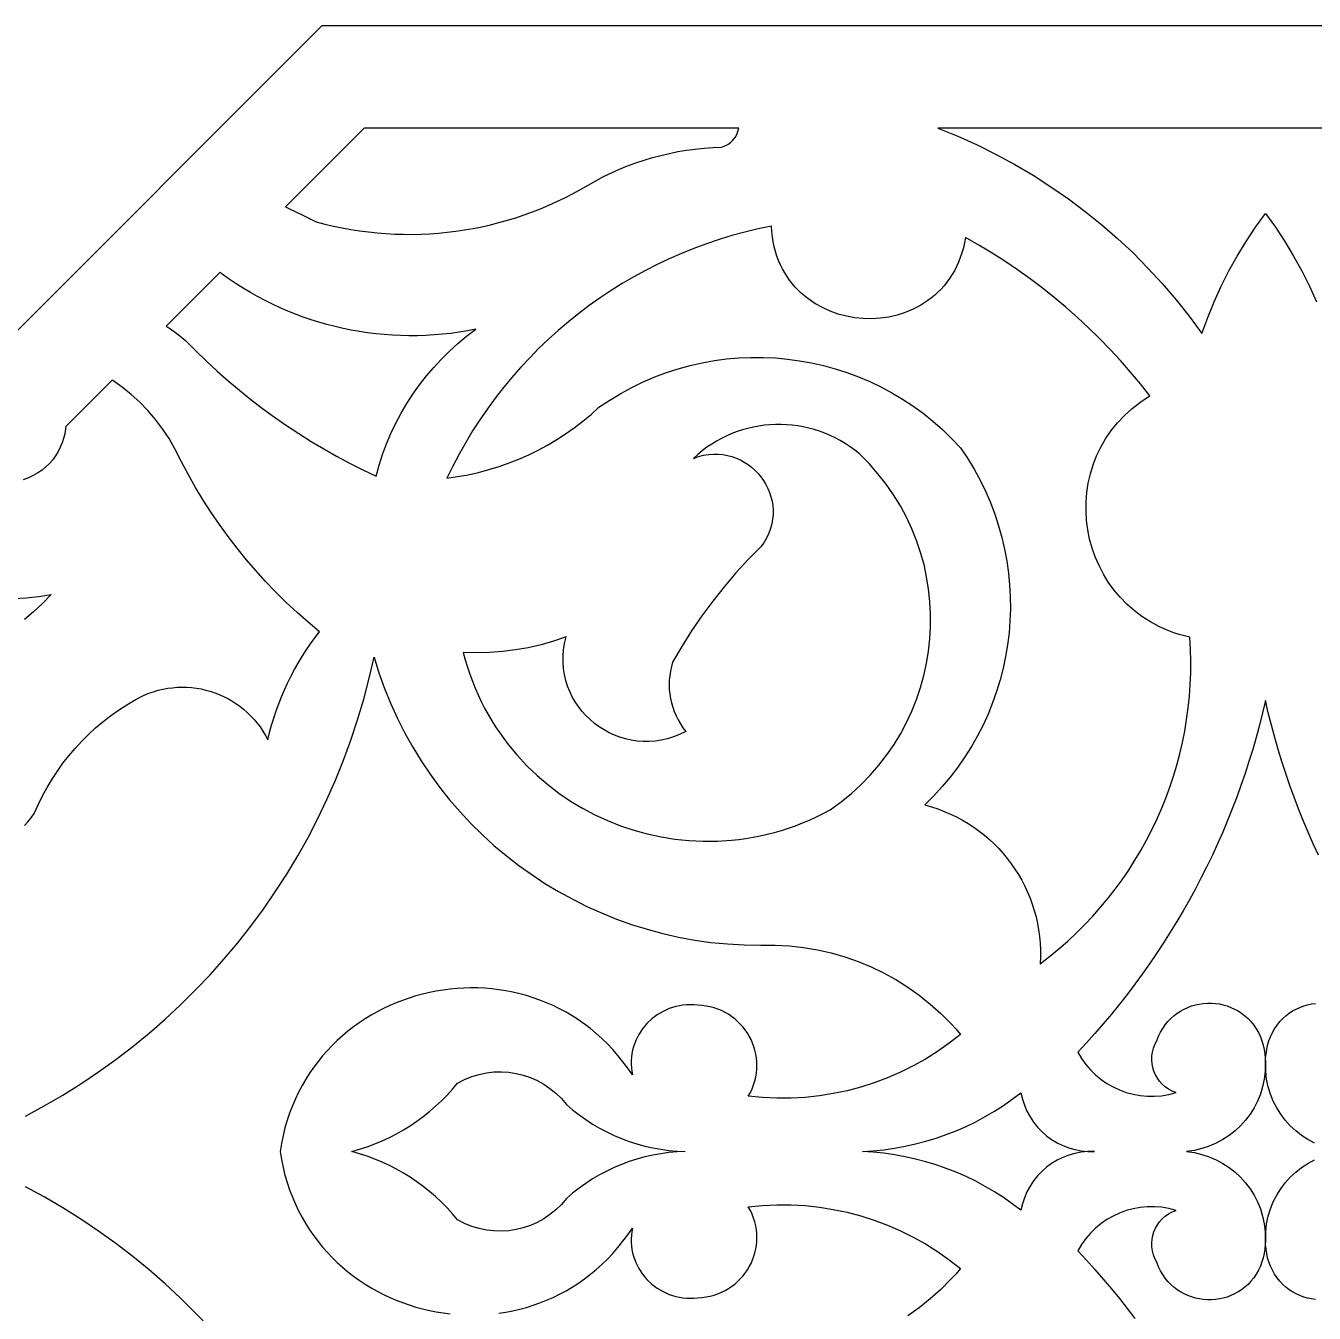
# Model space of a CAD drawing. Extents: x -350 to 350, y -250 to 250.
# Drawn here: x -188.4 to -138, y 143.7 to 194 of the extents above; entities that cross this region are included whole.
import ezdxf

# ---------------------------------------------------------------- set-up
doc = ezdxf.new("R2010")
doc.units = 0
doc.layers.add('BITMAP_LAYER', color=18, linetype='CONTINUOUS')
doc.layers.add('LAYER_2', color=174, linetype='CONTINUOUS')

msp = doc.modelspace()

# ---------------------------------------------------------------- linework, layer by layer
at = {"layer": 'BITMAP_LAYER'}
for points in [[(-178.226, 186.921), (-178.066, 186.849), (-177.541, 186.598), (-177.02, 186.338), (-176.683, 186.25), (-176.344, 186.17), (-176.004, 186.1), (-175.663, 186.038), (-175.321, 185.984), (-174.979, 185.94), (-174.636, 185.904), (-174.292, 185.877), (-173.949, 185.859), (-173.606, 185.849), (-173.262, 185.848), (-172.92, 185.855), (-172.577, 185.871), (-172.236, 185.896), (-171.895, 185.929), (-171.555, 185.971), (-171.216, 186.021), (-170.879, 186.079), (-170.543, 186.146), (-170.209, 186.222), (-169.877, 186.306), (-169.546, 186.398), (-169.218, 186.499), (-168.892, 186.608), (-168.569, 186.725), (-168.248, 186.85), (-167.93, 186.984), (-167.615, 187.126), (-167.304, 187.276), (-166.995, 187.435), (-166.69, 187.601), (-166.389, 187.776), (-166.089, 187.945), (-165.785, 188.103), (-165.476, 188.252), (-165.163, 188.391), (-164.846, 188.52), (-164.525, 188.639), (-164.201, 188.747), (-163.874, 188.846), (-163.544, 188.934), (-163.211, 189.012), (-162.876, 189.08), (-162.538, 189.137), (-162.199, 189.183), (-161.858, 189.219), (-161.515, 189.244), (-161.171, 189.259), (-161.044, 189.302), (-160.927, 189.363), (-160.82, 189.44), (-160.726, 189.53), (-160.646, 189.633), (-160.58, 189.746), (-160.532, 189.868), (-160.501, 189.998), (-175.148, 189.999)], [(-148.719, 157.337), (-148.348, 157.622), (-147.988, 157.919), (-147.639, 158.225), (-147.301, 158.541), (-146.974, 158.866), (-146.658, 159.2), (-146.354, 159.544), (-146.061, 159.895), (-145.78, 160.255), (-145.511, 160.623), (-145.254, 160.998), (-145.008, 161.381), (-144.776, 161.771), (-144.555, 162.167), (-144.347, 162.57), (-144.152, 162.979), (-143.97, 163.393), (-143.8, 163.814), (-143.644, 164.239), (-143.501, 164.669), (-143.371, 165.104), (-143.255, 165.543), (-143.152, 165.985), (-143.063, 166.432), (-142.988, 166.882), (-142.928, 167.335), (-142.881, 167.79), (-142.849, 168.249), (-142.831, 168.709), (-142.828, 169.171), (-142.84, 169.634), (-142.866, 170.099), (-143.077, 170.151), (-143.283, 170.21), (-143.483, 170.275), (-143.679, 170.348), (-144.053, 170.512), (-144.405, 170.7), (-144.736, 170.911), (-145.045, 171.144), (-145.331, 171.396), (-145.594, 171.667), (-145.834, 171.954), (-146.051, 172.256), (-146.245, 172.571), (-146.415, 172.899), (-146.561, 173.237), (-146.683, 173.583), (-146.78, 173.937), (-146.852, 174.297), (-146.899, 174.66), (-146.921, 175.026), (-146.918, 175.393), (-146.888, 175.76), (-146.833, 176.124), (-146.751, 176.484), (-146.642, 176.839), (-146.507, 177.187), (-146.345, 177.527), (-146.155, 177.857), (-145.937, 178.175), (-145.692, 178.48), (-145.419, 178.77), (-145.117, 179.043), (-144.955, 179.174), (-144.786, 179.299), (-144.61, 179.42), (-144.427, 179.536), (-144.798, 180.006), (-145.18, 180.465), (-145.574, 180.914), (-145.979, 181.353), (-146.395, 181.781), (-146.822, 182.198), (-147.259, 182.604), (-147.707, 182.998), (-148.165, 183.381), (-148.632, 183.752), (-149.109, 184.112), (-149.596, 184.459), (-150.092, 184.794), (-150.596, 185.117), (-151.109, 185.427), (-151.631, 185.724), (-151.67, 185.517), (-151.718, 185.317), (-151.774, 185.124), (-151.837, 184.939), (-151.908, 184.76), (-151.986, 184.588), (-152.071, 184.424), (-152.163, 184.267), (-152.261, 184.116), (-152.365, 183.973), (-152.475, 183.836), (-152.591, 183.707), (-152.712, 183.584), (-152.838, 183.469), (-152.968, 183.36), (-153.103, 183.258), (-153.385, 183.076), (-153.681, 182.92), (-153.989, 182.792), (-154.307, 182.691), (-154.632, 182.617), (-154.962, 182.57), (-155.296, 182.55), (-155.63, 182.556), (-155.962, 182.589), (-156.29, 182.648), (-156.613, 182.734), (-156.927, 182.845), (-157.231, 182.982), (-157.521, 183.146), (-157.797, 183.335), (-158.055, 183.549), (-158.177, 183.666), (-158.293, 183.789), (-158.404, 183.919), (-158.51, 184.054), (-158.609, 184.196), (-158.702, 184.345), (-158.789, 184.499), (-158.868, 184.66), (-158.941, 184.827), (-159.005, 185), (-159.063, 185.18), (-159.112, 185.366), (-159.153, 185.557), (-159.185, 185.755), (-159.208, 185.959), (-159.223, 186.169), (-159.743, 186.06), (-160.257, 185.936), (-160.767, 185.797), (-161.27, 185.644), (-161.767, 185.477), (-162.258, 185.295), (-162.742, 185.1), (-163.22, 184.89), (-163.69, 184.668), (-164.152, 184.432), (-164.607, 184.183), (-165.054, 183.922), (-165.493, 183.648), (-165.923, 183.361), (-166.345, 183.062), (-166.757, 182.751), (-167.16, 182.429), (-167.554, 182.095), (-167.938, 181.749), (-168.311, 181.393), (-168.674, 181.025), (-169.027, 180.647), (-169.369, 180.258), (-169.699, 179.859), (-170.018, 179.449), (-170.326, 179.03), (-170.621, 178.601), (-170.904, 178.163), (-171.175, 177.715), (-171.432, 177.258), (-171.677, 176.793), (-171.909, 176.318), (-171.492, 176.377), (-171.08, 176.452), (-170.672, 176.544), (-170.269, 176.651), (-169.871, 176.773), (-169.479, 176.911), (-169.092, 177.064), (-168.713, 177.232), (-168.34, 177.415), (-167.975, 177.612), (-167.618, 177.824), (-167.269, 178.05), (-166.928, 178.29), (-166.598, 178.543), (-166.276, 178.81), (-165.965, 179.09), (-165.545, 179.371), (-165.116, 179.63), (-164.679, 179.867), (-164.234, 180.082), (-163.783, 180.275), (-163.325, 180.446), (-162.863, 180.595), (-162.396, 180.723), (-161.926, 180.829), (-161.452, 180.913), (-160.977, 180.976), (-160.5, 181.018), (-160.022, 181.039), (-159.544, 181.038), (-159.068, 181.016), (-158.593, 180.974), (-158.12, 180.91), (-157.651, 180.826), (-157.185, 180.721), (-156.724, 180.595), (-156.269, 180.449), (-155.82, 180.282), (-155.377, 180.095), (-154.942, 179.887), (-154.516, 179.659), (-154.099, 179.412), (-153.692, 179.144), (-153.295, 178.856), (-152.91, 178.548), (-152.537, 178.221), (-152.177, 177.873), (-151.831, 177.506), (-151.555, 177.093), (-151.3, 176.671), (-151.066, 176.242), (-150.854, 175.805), (-150.663, 175.362), (-150.492, 174.914), (-150.343, 174.46), (-150.215, 174.003), (-150.107, 173.541), (-150.021, 173.077), (-149.955, 172.611), (-149.909, 172.143), (-149.884, 171.674), (-149.88, 171.206), (-149.896, 170.737), (-149.933, 170.271), (-149.99, 169.806), (-150.067, 169.344), (-150.164, 168.885), (-150.281, 168.43), (-150.418, 167.98), (-150.576, 167.536), (-150.753, 167.098), (-150.95, 166.666), (-151.166, 166.243), (-151.403, 165.827), (-151.658, 165.421), (-151.934, 165.024), (-152.229, 164.637), (-152.543, 164.261), (-152.877, 163.898), (-153.229, 163.546), (-152.968, 163.473), (-152.713, 163.388), (-152.463, 163.293), (-152.22, 163.189), (-151.983, 163.074), (-151.752, 162.949), (-151.528, 162.816), (-151.31, 162.673), (-151.1, 162.522), (-150.897, 162.363), (-150.702, 162.195), (-150.514, 162.02), (-150.335, 161.837), (-150.163, 161.647), (-150, 161.45), (-149.846, 161.247), (-149.7, 161.037), (-149.563, 160.821), (-149.436, 160.6), (-149.318, 160.373), (-149.21, 160.141), (-149.111, 159.904), (-149.023, 159.663), (-148.945, 159.417), (-148.878, 159.168), (-148.821, 158.915), (-148.775, 158.659), (-148.741, 158.399), (-148.718, 158.137), (-148.706, 157.872), (-148.707, 157.605)], [(-182.889, 182.259), (-182.721, 182.151), (-182.419, 181.936), (-182.125, 181.704), (-181.722, 181.294), (-181.309, 180.894), (-180.888, 180.503), (-180.457, 180.123), (-180.018, 179.753), (-179.571, 179.393), (-179.115, 179.044), (-178.652, 178.705), (-178.18, 178.377), (-177.701, 178.06), (-177.215, 177.755), (-176.721, 177.46), (-176.22, 177.176), (-175.713, 176.904), (-175.198, 176.644), (-174.678, 176.395), (-174.56, 176.825), (-174.423, 177.247), (-174.269, 177.662), (-174.097, 178.069), (-173.907, 178.467), (-173.701, 178.856), (-173.478, 179.236), (-173.239, 179.606), (-172.984, 179.965), (-172.713, 180.313), (-172.427, 180.649), (-172.126, 180.973), (-171.811, 181.284), (-171.482, 181.583), (-171.139, 181.867), (-170.782, 182.138), (-171.107, 182.076), (-171.433, 182.023), (-171.759, 181.978), (-172.086, 181.943), (-172.412, 181.915), (-172.739, 181.897), (-173.065, 181.887), (-173.392, 181.885), (-173.717, 181.891), (-174.042, 181.907), (-174.367, 181.93), (-174.69, 181.962), (-175.012, 182.002), (-175.333, 182.05), (-175.652, 182.107), (-175.97, 182.172), (-176.285, 182.244), (-176.599, 182.325), (-176.911, 182.414), (-177.221, 182.512), (-177.528, 182.617), (-177.832, 182.73), (-178.134, 182.851), (-178.432, 182.98), (-178.728, 183.116), (-179.02, 183.261), (-179.309, 183.413), (-179.594, 183.574), (-179.876, 183.741), (-180.153, 183.917), (-180.427, 184.1), (-180.696, 184.291), (-180.778, 184.369)], [(-162.274, 177.09), (-162.075, 177.16), (-161.878, 177.211), (-161.684, 177.244), (-161.492, 177.259), (-161.304, 177.259), (-161.12, 177.242), (-160.941, 177.21), (-160.767, 177.164), (-160.599, 177.105), (-160.437, 177.032), (-160.282, 176.947), (-160.135, 176.851), (-159.996, 176.744), (-159.865, 176.628), (-159.744, 176.502), (-159.632, 176.367), (-159.531, 176.225), (-159.44, 176.075), (-159.361, 175.92), (-159.294, 175.758), (-159.239, 175.592), (-159.198, 175.422), (-159.17, 175.248), (-159.157, 175.071), (-159.158, 174.893), (-159.174, 174.713), (-159.207, 174.533), (-159.256, 174.353), (-159.322, 174.174), (-159.405, 173.997), (-159.507, 173.822), (-159.627, 173.65), (-160.129, 173.139), (-160.611, 172.612), (-161.074, 172.069), (-161.517, 171.51), (-161.94, 170.936), (-162.342, 170.347), (-162.724, 169.744), (-163.084, 169.127), (-163.134, 168.952), (-163.172, 168.774), (-163.199, 168.596), (-163.215, 168.418), (-163.22, 168.239), (-163.214, 168.061), (-163.197, 167.884), (-163.169, 167.708), (-163.131, 167.534), (-163.082, 167.363), (-163.023, 167.195), (-162.953, 167.03), (-162.873, 166.869), (-162.783, 166.713), (-162.683, 166.561), (-162.572, 166.415), (-162.81, 166.3), (-163.049, 166.206), (-163.289, 166.131), (-163.528, 166.077), (-163.768, 166.041), (-164.005, 166.024), (-164.241, 166.024), (-164.474, 166.042), (-164.703, 166.077), (-164.927, 166.127), (-165.147, 166.193), (-165.36, 166.274), (-165.567, 166.369), (-165.767, 166.478), (-165.959, 166.6), (-166.141, 166.735), (-166.314, 166.881), (-166.477, 167.039), (-166.629, 167.208), (-166.768, 167.387), (-166.896, 167.575), (-167.009, 167.772), (-167.109, 167.978), (-167.194, 168.192), (-167.264, 168.413), (-167.317, 168.64), (-167.353, 168.874), (-167.371, 169.113), (-167.371, 169.357), (-167.351, 169.605), (-167.311, 169.857), (-167.251, 170.112), (-167.736, 169.946), (-168.229, 169.806), (-168.727, 169.691), (-169.231, 169.602), (-169.739, 169.539), (-170.249, 169.502), (-170.761, 169.492), (-171.275, 169.508), (-171.196, 169.218), (-171.11, 168.934), (-171.016, 168.654), (-170.914, 168.379), (-170.805, 168.11), (-170.689, 167.845), (-170.565, 167.585), (-170.435, 167.33), (-170.298, 167.08), (-170.154, 166.836), (-170.004, 166.597), (-169.847, 166.364), (-169.684, 166.136), (-169.515, 165.913), (-169.16, 165.485), (-168.783, 165.08), (-168.385, 164.698), (-167.967, 164.34), (-167.532, 164.007), (-167.079, 163.699), (-166.61, 163.417), (-166.127, 163.161), (-165.63, 162.932), (-165.122, 162.73), (-164.603, 162.556), (-164.075, 162.41), (-163.538, 162.294), (-162.995, 162.207), (-162.446, 162.15), (-161.893, 162.123), (-161.337, 162.128), (-160.779, 162.165), (-160.499, 162.195), (-160.22, 162.233), (-159.941, 162.28), (-159.663, 162.335), (-159.384, 162.398), (-159.107, 162.47), (-158.83, 162.55), (-158.555, 162.638), (-158.28, 162.735), (-158.007, 162.841), (-157.735, 162.956), (-157.465, 163.079), (-157.197, 163.212), (-156.93, 163.353), (-156.498, 163.666), (-156.091, 163.998), (-155.709, 164.349), (-155.351, 164.717), (-155.018, 165.1), (-154.71, 165.498), (-154.427, 165.91), (-154.169, 166.334), (-153.937, 166.77), (-153.73, 167.215), (-153.548, 167.67), (-153.392, 168.133), (-153.262, 168.602), (-153.157, 169.077), (-153.078, 169.556), (-153.025, 170.038), (-152.998, 170.523), (-152.997, 171.008), (-153.023, 171.494), (-153.075, 171.978), (-153.153, 172.459), (-153.257, 172.937), (-153.389, 173.41), (-153.546, 173.877), (-153.731, 174.337), (-153.943, 174.789), (-154.181, 175.232), (-154.447, 175.664), (-154.739, 176.084), (-155.06, 176.492), (-155.407, 176.885), (-155.782, 177.264), (-155.961, 177.409), (-156.146, 177.544), (-156.336, 177.67), (-156.529, 177.785), (-156.727, 177.891), (-156.928, 177.987), (-157.133, 178.074), (-157.34, 178.15), (-157.55, 178.217), (-157.762, 178.275), (-157.976, 178.322), (-158.192, 178.36), (-158.408, 178.388), (-158.626, 178.406), (-158.844, 178.415), (-159.062, 178.414), (-159.279, 178.403), (-159.496, 178.383), (-159.713, 178.353), (-159.927, 178.313), (-160.14, 178.264), (-160.352, 178.205), (-160.56, 178.137), (-160.766, 178.059), (-160.969, 177.971), (-161.169, 177.874), (-161.365, 177.767), (-161.556, 177.651), (-161.743, 177.525), (-161.926, 177.39), (-162.103, 177.245)], [(-175.633, 150), (-175.328, 150.086), (-175.029, 150.184), (-174.734, 150.294), (-174.445, 150.414), (-174.16, 150.546), (-173.882, 150.689), (-173.61, 150.843), (-173.345, 151.007), (-173.086, 151.181), (-172.834, 151.366), (-172.59, 151.56), (-172.353, 151.765), (-172.125, 151.978), (-171.905, 152.201), (-171.693, 152.434), (-171.491, 152.675), (-171.219, 152.815), (-170.939, 152.929), (-170.654, 153.015), (-170.364, 153.074), (-170.073, 153.107), (-169.781, 153.115), (-169.491, 153.096), (-169.204, 153.053), (-168.922, 152.984), (-168.647, 152.891), (-168.38, 152.774), (-168.124, 152.633), (-167.88, 152.468), (-167.649, 152.28), (-167.435, 152.069), (-167.238, 151.836), (-166.994, 151.628), (-166.742, 151.43), (-166.482, 151.245), (-166.215, 151.072), (-165.941, 150.911), (-165.66, 150.763), (-165.374, 150.627), (-165.081, 150.504), (-164.784, 150.394), (-164.481, 150.297), (-164.175, 150.213), (-163.864, 150.143), (-163.55, 150.086), (-163.233, 150.043), (-162.913, 150.015), (-162.591, 150), (-162.913, 149.985), (-163.233, 149.957), (-163.55, 149.914), (-163.864, 149.857), (-164.175, 149.787), (-164.481, 149.703), (-164.784, 149.606), (-165.081, 149.496), (-165.374, 149.373), (-165.66, 149.237), (-165.941, 149.089), (-166.215, 148.928), (-166.482, 148.755), (-166.742, 148.57), (-166.994, 148.372), (-167.238, 148.164), (-167.435, 147.931), (-167.649, 147.72), (-167.88, 147.532), (-168.124, 147.367), (-168.38, 147.226), (-168.647, 147.109), (-168.922, 147.016), (-169.204, 146.947), (-169.491, 146.904), (-169.781, 146.885), (-170.073, 146.893), (-170.364, 146.926), (-170.654, 146.985), (-170.939, 147.071), (-171.219, 147.185), (-171.491, 147.325), (-171.693, 147.566), (-171.905, 147.799), (-172.125, 148.022), (-172.353, 148.235), (-172.59, 148.44), (-172.834, 148.634), (-173.086, 148.819), (-173.345, 148.993), (-173.61, 149.157), (-173.882, 149.311), (-174.16, 149.454), (-174.445, 149.586), (-174.734, 149.706), (-175.029, 149.816), (-175.328, 149.914)], [(-155.666, 150), (-155.244, 150.026), (-154.825, 150.069), (-154.408, 150.128), (-153.995, 150.203), (-153.586, 150.294), (-153.181, 150.4), (-152.78, 150.523), (-152.385, 150.66), (-151.996, 150.813), (-151.612, 150.981), (-151.235, 151.164), (-150.866, 151.362), (-150.504, 151.574), (-150.149, 151.801), (-149.804, 152.043), (-149.467, 152.298), (-149.409, 152.046), (-149.33, 151.805), (-149.231, 151.574), (-149.111, 151.355), (-148.974, 151.149), (-148.82, 150.957), (-148.649, 150.779), (-148.464, 150.617), (-148.266, 150.472), (-148.055, 150.344), (-147.833, 150.235), (-147.601, 150.146), (-147.36, 150.076), (-147.111, 150.028), (-146.856, 150.003), (-146.596, 150), (-146.856, 149.997), (-147.111, 149.972), (-147.36, 149.924), (-147.601, 149.854), (-147.833, 149.765), (-148.055, 149.656), (-148.266, 149.528), (-148.464, 149.383), (-148.649, 149.221), (-148.82, 149.043), (-148.974, 148.851), (-149.111, 148.645), (-149.231, 148.426), (-149.33, 148.195), (-149.409, 147.954), (-149.467, 147.702), (-149.804, 147.957), (-150.149, 148.199), (-150.504, 148.426), (-150.866, 148.638), (-151.235, 148.836), (-151.612, 149.019), (-151.996, 149.187), (-152.385, 149.34), (-152.78, 149.477), (-153.181, 149.6), (-153.586, 149.706), (-153.995, 149.797), (-154.408, 149.872), (-154.825, 149.931), (-155.244, 149.974)]]:
    msp.add_lwpolyline(points, close=True, dxfattribs=at)
for points in [[(-127.103, 189.999), (-139.909, 189.999), (-152.715, 189.999), (-151.94, 189.684), (-151.18, 189.342), (-150.435, 188.973), (-149.705, 188.578), (-148.991, 188.157), (-148.294, 187.71), (-147.614, 187.24), (-146.953, 186.744), (-146.31, 186.226), (-145.686, 185.684), (-145.083, 185.119), (-144.5, 184.532), (-143.939, 183.924), (-143.4, 183.294), (-142.884, 182.644), (-142.391, 181.974), (-142.163, 182.6), (-141.911, 183.216), (-141.635, 183.821), (-141.335, 184.416), (-141.013, 184.998), (-140.667, 185.567), (-140.299, 186.123), (-139.909, 186.665), (-139.519, 186.123), (-139.15, 185.567), (-138.805, 184.998), (-138.482, 184.416), (-138.183, 183.821), (-137.907, 183.216)], [(-188.426, 162.738), (-188.291, 162.884), (-188.162, 163.04), (-188.041, 163.207), (-187.888, 163.554), (-187.721, 163.895), (-187.541, 164.227), (-187.347, 164.551), (-187.14, 164.866), (-186.92, 165.173), (-186.688, 165.469), (-186.445, 165.756), (-186.189, 166.033), (-185.922, 166.299), (-185.644, 166.555), (-185.356, 166.799), (-185.057, 167.031), (-184.748, 167.252), (-184.429, 167.46), (-184.1, 167.655), (-183.924, 167.75), (-183.746, 167.834), (-183.565, 167.908), (-183.382, 167.972), (-183.198, 168.026), (-183.012, 168.07), (-182.825, 168.104), (-182.638, 168.128), (-182.451, 168.143), (-182.263, 168.148), (-182.077, 168.144), (-181.891, 168.131), (-181.706, 168.108), (-181.524, 168.077), (-181.343, 168.036), (-181.164, 167.987), (-180.988, 167.929), (-180.815, 167.863), (-180.646, 167.787), (-180.48, 167.704), (-180.318, 167.612), (-180.161, 167.512), (-180.009, 167.404), (-179.862, 167.288), (-179.72, 167.164), (-179.585, 167.032), (-179.455, 166.893), (-179.333, 166.746), (-179.217, 166.592), (-179.109, 166.431), (-179.008, 166.262), (-178.915, 166.086), (-178.845, 166.373), (-178.767, 166.658), (-178.681, 166.94), (-178.588, 167.22), (-178.487, 167.497), (-178.379, 167.77), (-178.263, 168.041), (-178.139, 168.308), (-178.009, 168.572), (-177.871, 168.833), (-177.726, 169.089), (-177.574, 169.342), (-177.415, 169.591), (-177.249, 169.836), (-177.077, 170.076), (-176.897, 170.312), (-177.339, 170.683), (-177.77, 171.065), (-178.19, 171.459), (-178.599, 171.863), (-178.996, 172.278), (-179.381, 172.703), (-179.754, 173.138), (-180.116, 173.583), (-180.465, 174.038), (-180.801, 174.502), (-181.125, 174.975), (-181.435, 175.457), (-181.733, 175.947), (-182.017, 176.446), (-182.288, 176.952), (-182.545, 177.467), (-182.775, 177.867), (-183.029, 178.25), (-183.304, 178.614), (-183.6, 178.959), (-183.916, 179.284), (-184.25, 179.589), (-184.602, 179.872), (-184.97, 180.133), (-184.997, 180.15), (-186.811, 178.336), (-186.82, 178.24), (-186.85, 178.056), (-186.894, 177.874), (-186.952, 177.696), (-187.024, 177.523), (-187.109, 177.355), (-187.208, 177.194), (-187.32, 177.04), (-187.446, 176.895), (-187.585, 176.759), (-187.737, 176.634), (-187.903, 176.52), (-188.082, 176.419), (-188.274, 176.331), (-188.48, 176.258)], [(-188.841, 171.617), (-188.359, 171.637), (-187.872, 171.688), (-187.38, 171.77), (-187.721, 171.421), (-188.069, 171.095), (-188.423, 170.792)], [(-188.389, 151.377), (-187.651, 151.778), (-186.928, 152.201), (-186.221, 152.645), (-185.529, 153.11), (-184.854, 153.596), (-184.195, 154.101), (-183.554, 154.626), (-182.93, 155.17), (-182.324, 155.733), (-181.736, 156.313), (-181.167, 156.911), (-180.618, 157.527), (-180.087, 158.159), (-179.577, 158.807), (-179.087, 159.471), (-178.618, 160.15), (-178.17, 160.844), (-177.744, 161.552), (-177.34, 162.275), (-176.958, 163.01), (-176.599, 163.759), (-176.263, 164.52), (-175.951, 165.293), (-175.663, 166.078), (-175.399, 166.874), (-175.161, 167.68), (-174.947, 168.497), (-174.759, 169.323), (-174.565, 168.703), (-174.347, 168.096), (-174.105, 167.502), (-173.841, 166.921), (-173.554, 166.355), (-173.245, 165.803), (-172.915, 165.266), (-172.565, 164.744), (-172.195, 164.238), (-171.806, 163.749), (-171.398, 163.277), (-170.972, 162.821), (-170.529, 162.384), (-170.069, 161.965), (-169.593, 161.564), (-169.102, 161.183), (-168.595, 160.821), (-168.075, 160.479), (-167.541, 160.158), (-166.993, 159.857), (-166.434, 159.579), (-165.863, 159.322), (-165.28, 159.087), (-164.687, 158.875), (-164.084, 158.687), (-163.472, 158.522), (-162.852, 158.382), (-162.223, 158.266), (-161.587, 158.175), (-160.944, 158.11), (-160.294, 158.071), (-159.64, 158.059), (-159.358, 158.065), (-159.078, 158.062), (-158.52, 158.033), (-157.968, 157.973), (-157.422, 157.882), (-156.884, 157.76), (-156.355, 157.609), (-155.836, 157.428), (-155.329, 157.219), (-154.835, 156.982), (-154.354, 156.717), (-153.889, 156.425), (-153.441, 156.106), (-153.01, 155.762), (-152.598, 155.392), (-152.399, 155.197), (-152.206, 154.997), (-152.018, 154.791), (-151.836, 154.578), (-152.276, 154.232), (-152.732, 153.911), (-153.202, 153.615), (-153.685, 153.344), (-154.181, 153.098), (-154.687, 152.878), (-155.203, 152.684), (-155.728, 152.516), (-156.262, 152.375), (-156.802, 152.261), (-157.347, 152.175), (-157.898, 152.116), (-158.452, 152.084), (-159.009, 152.081), (-159.568, 152.107), (-160.127, 152.161), (-160.046, 152.307), (-159.976, 152.455), (-159.917, 152.605), (-159.87, 152.756), (-159.834, 152.908), (-159.808, 153.06), (-159.793, 153.212), (-159.788, 153.363), (-159.793, 153.514), (-159.808, 153.663), (-159.832, 153.81), (-159.865, 153.955), (-159.908, 154.097), (-159.959, 154.237), (-160.019, 154.372), (-160.088, 154.504), (-160.164, 154.631), (-160.248, 154.753), (-160.34, 154.87), (-160.439, 154.981), (-160.545, 155.087), (-160.658, 155.185), (-160.777, 155.277), (-160.903, 155.361), (-161.035, 155.437), (-161.174, 155.505), (-161.317, 155.564), (-161.466, 155.614), (-161.621, 155.654), (-161.78, 155.685), (-161.944, 155.705), (-162.112, 155.714), (-162.258, 155.727), (-162.402, 155.732), (-162.544, 155.728), (-162.684, 155.716), (-162.821, 155.695), (-162.955, 155.666), (-163.087, 155.63), (-163.215, 155.586), (-163.46, 155.477), (-163.689, 155.342), (-163.9, 155.182), (-164.09, 155), (-164.259, 154.798), (-164.404, 154.577), (-164.523, 154.341), (-164.614, 154.09), (-164.648, 153.961), (-164.675, 153.828), (-164.694, 153.693), (-164.704, 153.556), (-164.706, 153.417), (-164.699, 153.276), (-164.684, 153.134), (-164.659, 152.991), (-164.841, 153.256), (-165.03, 153.51), (-165.225, 153.753), (-165.428, 153.985), (-165.637, 154.205), (-165.852, 154.415), (-166.073, 154.614), (-166.299, 154.801), (-166.531, 154.978), (-166.767, 155.144), (-167.008, 155.3), (-167.253, 155.445), (-167.503, 155.579), (-167.756, 155.703), (-168.012, 155.816), (-168.271, 155.919), (-168.534, 156.012), (-168.798, 156.094), (-169.065, 156.166), (-169.334, 156.229), (-169.604, 156.281), (-169.875, 156.323), (-170.148, 156.356), (-170.421, 156.378), (-170.695, 156.391), (-170.968, 156.394), (-171.242, 156.388), (-171.514, 156.372), (-171.786, 156.346), (-172.057, 156.311), (-172.327, 156.267), (-172.594, 156.213), (-172.86, 156.15), (-173.123, 156.079), (-173.384, 155.998), (-173.641, 155.908), (-173.896, 155.809), (-174.146, 155.701), (-174.393, 155.584), (-174.636, 155.459), (-174.874, 155.325), (-175.108, 155.182), (-175.337, 155.031), (-175.56, 154.871), (-175.777, 154.703), (-175.989, 154.526), (-176.194, 154.342), (-176.393, 154.149), (-176.584, 153.948), (-176.769, 153.738), (-176.946, 153.521), (-177.116, 153.296), (-177.277, 153.063), (-177.43, 152.822), (-177.574, 152.574), (-177.709, 152.318), (-177.835, 152.054), (-177.952, 151.783), (-178.058, 151.504), (-178.155, 151.218), (-178.241, 150.924), (-178.316, 150.623), (-178.38, 150.315), (-178.432, 150), (-178.38, 149.685), (-178.316, 149.377), (-178.241, 149.076), (-178.155, 148.782), (-178.058, 148.496), (-177.952, 148.217), (-177.835, 147.946), (-177.709, 147.682), (-177.574, 147.426), (-177.43, 147.178), (-177.277, 146.937), (-177.116, 146.704), (-176.946, 146.479), (-176.769, 146.262), (-176.584, 146.052), (-176.393, 145.851), (-176.194, 145.658), (-175.989, 145.474), (-175.777, 145.297), (-175.56, 145.129), (-175.337, 144.969), (-175.108, 144.818), (-174.874, 144.675), (-174.636, 144.541), (-174.393, 144.416), (-174.146, 144.299), (-173.896, 144.191), (-173.641, 144.092), (-173.384, 144.002), (-173.123, 143.921), (-172.86, 143.85), (-172.594, 143.787), (-172.327, 143.733), (-172.057, 143.689), (-171.786, 143.654)], [(-137.834, 161.584), (-138.039, 162.03), (-138.237, 162.479), (-138.428, 162.932), (-138.611, 163.388), (-138.786, 163.847), (-138.954, 164.31), (-139.114, 164.775), (-139.266, 165.243), (-139.41, 165.714), (-139.547, 166.187), (-139.676, 166.664), (-139.796, 167.143), (-139.909, 167.624), (-140.021, 167.143), (-140.142, 166.664), (-140.271, 166.187), (-140.407, 165.714), (-140.552, 165.243), (-140.704, 164.775), (-140.864, 164.31), (-141.031, 163.847), (-141.207, 163.388), (-141.39, 162.932), (-141.58, 162.479), (-141.778, 162.03), (-141.984, 161.584), (-142.197, 161.141), (-142.417, 160.703), (-142.645, 160.268), (-142.88, 159.836), (-143.122, 159.409), (-143.371, 158.985), (-143.628, 158.566), (-143.892, 158.151), (-144.162, 157.74), (-144.44, 157.333), (-144.725, 156.931), (-145.016, 156.534), (-145.315, 156.141), (-145.62, 155.752), (-145.932, 155.369), (-146.251, 154.99), (-146.576, 154.617), (-146.908, 154.248), (-147.247, 153.885), (-147.099, 153.635), (-146.933, 153.403), (-146.749, 153.189), (-146.548, 152.993), (-146.333, 152.816), (-146.104, 152.659), (-145.863, 152.522), (-145.612, 152.405), (-145.352, 152.311), (-145.084, 152.238), (-144.81, 152.189), (-144.532, 152.162), (-144.25, 152.159), (-143.967, 152.181), (-143.683, 152.228), (-143.401, 152.301), (-143.554, 152.362), (-143.696, 152.438), (-143.825, 152.528), (-143.941, 152.631), (-144.044, 152.744), (-144.133, 152.867), (-144.208, 152.999), (-144.267, 153.137), (-144.312, 153.281), (-144.341, 153.43), (-144.353, 153.581), (-144.348, 153.733), (-144.326, 153.886), (-144.286, 154.037), (-144.227, 154.186), (-144.15, 154.331), (-144.085, 154.502), (-144.009, 154.662), (-143.923, 154.812), (-143.827, 154.952), (-143.722, 155.081), (-143.609, 155.2), (-143.488, 155.307), (-143.36, 155.405), (-143.227, 155.491), (-143.087, 155.567), (-142.944, 155.632), (-142.796, 155.687), (-142.645, 155.73), (-142.491, 155.763), (-142.336, 155.785), (-142.179, 155.796), (-142.022, 155.797), (-141.866, 155.786), (-141.71, 155.765), (-141.556, 155.732), (-141.405, 155.689), (-141.256, 155.634), (-141.112, 155.569), (-140.972, 155.492), (-140.838, 155.405), (-140.709, 155.306), (-140.587, 155.196), (-140.473, 155.075), (-140.367, 154.943), (-140.27, 154.8), (-140.182, 154.645), (-140.105, 154.479), (-140.045, 154.319), (-139.997, 154.155), (-139.96, 153.988), (-139.934, 153.818), (-139.918, 153.646), (-139.91, 153.474), (-139.919, 153.131), (-139.955, 152.826), (-140.017, 152.53), (-140.104, 152.245), (-140.216, 151.97), (-140.35, 151.708), (-140.506, 151.459), (-140.683, 151.226), (-140.878, 151.009), (-141.092, 150.809), (-141.323, 150.628), (-141.569, 150.466), (-141.83, 150.326), (-142.104, 150.208), (-142.39, 150.113), (-142.687, 150.044), (-142.993, 150), (-142.687, 149.956), (-142.39, 149.887), (-142.104, 149.792), (-141.83, 149.674), (-141.569, 149.534), (-141.323, 149.372), (-141.092, 149.191), (-140.878, 148.991), (-140.683, 148.774), (-140.506, 148.541), (-140.35, 148.292), (-140.216, 148.03), (-140.104, 147.755), (-140.017, 147.47), (-139.955, 147.174), (-139.919, 146.869), (-139.91, 146.526), (-139.918, 146.354), (-139.934, 146.182), (-139.96, 146.012), (-139.997, 145.845), (-140.045, 145.681), (-140.105, 145.521), (-140.182, 145.355), (-140.27, 145.2), (-140.367, 145.057), (-140.473, 144.925), (-140.587, 144.804), (-140.709, 144.694), (-140.838, 144.595), (-140.972, 144.508), (-141.112, 144.431), (-141.256, 144.366), (-141.405, 144.311), (-141.556, 144.268), (-141.71, 144.235), (-141.866, 144.214), (-142.022, 144.203), (-142.179, 144.204), (-142.336, 144.215), (-142.491, 144.237), (-142.645, 144.27), (-142.796, 144.313), (-142.944, 144.368), (-143.087, 144.433), (-143.227, 144.509), (-143.36, 144.595), (-143.488, 144.693), (-143.609, 144.8), (-143.722, 144.919), (-143.827, 145.048), (-143.923, 145.188), (-144.009, 145.338), (-144.085, 145.498), (-144.15, 145.669), (-144.227, 145.814), (-144.286, 145.963), (-144.326, 146.114), (-144.348, 146.267), (-144.353, 146.419), (-144.341, 146.57), (-144.312, 146.719), (-144.267, 146.863), (-144.208, 147.001), (-144.133, 147.133), (-144.044, 147.256), (-143.941, 147.369), (-143.825, 147.472), (-143.696, 147.562), (-143.554, 147.638), (-143.401, 147.699), (-143.683, 147.772), (-143.967, 147.819), (-144.25, 147.841), (-144.532, 147.838), (-144.81, 147.811), (-145.084, 147.762), (-145.352, 147.689), (-145.612, 147.595), (-145.863, 147.478), (-146.104, 147.341), (-146.333, 147.184), (-146.548, 147.007), (-146.749, 146.811), (-146.933, 146.597), (-147.099, 146.365), (-147.247, 146.115), (-146.908, 145.752), (-146.576, 145.383), (-146.251, 145.01), (-145.932, 144.631), (-145.62, 144.248), (-145.315, 143.859), (-145.016, 143.466)], [(-137.988, 150.326), (-138.248, 150.466), (-138.495, 150.628), (-138.725, 150.809), (-138.939, 151.009), (-139.135, 151.226), (-139.312, 151.459), (-139.468, 151.708), (-139.602, 151.97), (-139.713, 152.245), (-139.801, 152.53), (-139.863, 152.826), (-139.898, 153.131), (-139.908, 153.474), (-139.9, 153.646), (-139.884, 153.818), (-139.857, 153.988), (-139.821, 154.155), (-139.773, 154.319), (-139.713, 154.479), (-139.636, 154.645), (-139.548, 154.8), (-139.451, 154.943), (-139.345, 155.075), (-139.23, 155.196), (-139.108, 155.306), (-138.98, 155.405), (-138.845, 155.492), (-138.706, 155.569), (-138.561, 155.634), (-138.413, 155.689), (-138.261, 155.732), (-138.108, 155.765), (-137.952, 155.786)], [(-137.952, 144.214), (-138.108, 144.235), (-138.261, 144.268), (-138.413, 144.311), (-138.561, 144.366), (-138.706, 144.431), (-138.845, 144.508), (-138.98, 144.595), (-139.108, 144.694), (-139.23, 144.804), (-139.345, 144.925), (-139.451, 145.057), (-139.548, 145.2), (-139.636, 145.355), (-139.713, 145.521), (-139.773, 145.681), (-139.821, 145.845), (-139.857, 146.012), (-139.884, 146.182), (-139.9, 146.354), (-139.908, 146.526), (-139.898, 146.869), (-139.863, 147.174), (-139.801, 147.47), (-139.713, 147.755), (-139.602, 148.03), (-139.468, 148.292), (-139.312, 148.541), (-139.135, 148.774), (-138.939, 148.991), (-138.725, 149.191), (-138.495, 149.372), (-138.248, 149.534), (-137.988, 149.674)], [(-181.167, 143.089), (-181.736, 143.687), (-182.324, 144.267), (-182.93, 144.83), (-183.554, 145.374), (-184.195, 145.899), (-184.854, 146.404), (-185.529, 146.89), (-186.221, 147.355), (-186.928, 147.799), (-187.651, 148.222), (-188.389, 148.623)], [(-169.875, 143.677), (-169.604, 143.719), (-169.334, 143.771), (-169.065, 143.834), (-168.798, 143.906), (-168.534, 143.988), (-168.271, 144.081), (-168.012, 144.184), (-167.756, 144.297), (-167.503, 144.421), (-167.253, 144.555), (-167.008, 144.7), (-166.767, 144.856), (-166.531, 145.022), (-166.299, 145.199), (-166.073, 145.386), (-165.852, 145.585), (-165.637, 145.795), (-165.428, 146.015), (-165.225, 146.247), (-165.03, 146.49), (-164.841, 146.744), (-164.659, 147.009), (-164.684, 146.866), (-164.699, 146.724), (-164.706, 146.583), (-164.704, 146.444), (-164.694, 146.307), (-164.675, 146.172), (-164.648, 146.039), (-164.614, 145.91), (-164.523, 145.659), (-164.404, 145.423), (-164.259, 145.202), (-164.09, 145), (-163.9, 144.818), (-163.689, 144.658), (-163.46, 144.523), (-163.215, 144.414), (-163.087, 144.37), (-162.955, 144.334), (-162.821, 144.305), (-162.684, 144.284), (-162.544, 144.272), (-162.402, 144.268), (-162.258, 144.273), (-162.112, 144.286), (-161.944, 144.295), (-161.78, 144.315), (-161.621, 144.346), (-161.466, 144.386), (-161.317, 144.436), (-161.174, 144.495), (-161.035, 144.563), (-160.903, 144.639), (-160.777, 144.723), (-160.658, 144.815), (-160.545, 144.913), (-160.439, 145.019), (-160.34, 145.13), (-160.248, 145.247), (-160.164, 145.369), (-160.088, 145.496), (-160.019, 145.628), (-159.959, 145.763), (-159.908, 145.903), (-159.865, 146.045), (-159.832, 146.19), (-159.808, 146.337), (-159.793, 146.486), (-159.788, 146.637), (-159.793, 146.788), (-159.808, 146.94), (-159.834, 147.092), (-159.87, 147.244), (-159.917, 147.395), (-159.976, 147.545), (-160.046, 147.693), (-160.127, 147.839), (-159.568, 147.893), (-159.009, 147.919), (-158.452, 147.916), (-157.898, 147.884), (-157.347, 147.825), (-156.802, 147.739), (-156.262, 147.625), (-155.728, 147.484), (-155.203, 147.316), (-154.687, 147.122), (-154.181, 146.902), (-153.685, 146.656), (-153.202, 146.385), (-152.732, 146.089), (-152.276, 145.768), (-151.836, 145.422), (-152.018, 145.209), (-152.206, 145.003), (-152.598, 144.608), (-153.01, 144.238), (-153.441, 143.894), (-153.889, 143.575)]]:
    msp.add_lwpolyline(points, dxfattribs=at)
at = {"layer": 'LAYER_2'}
msp.add_lwpolyline([(294, 194), (-176.804, 194), (-294, 76.804), (-294, -194), (294, -194)], close=True, dxfattribs=at)

doc.saveas('drawing.dxf')
